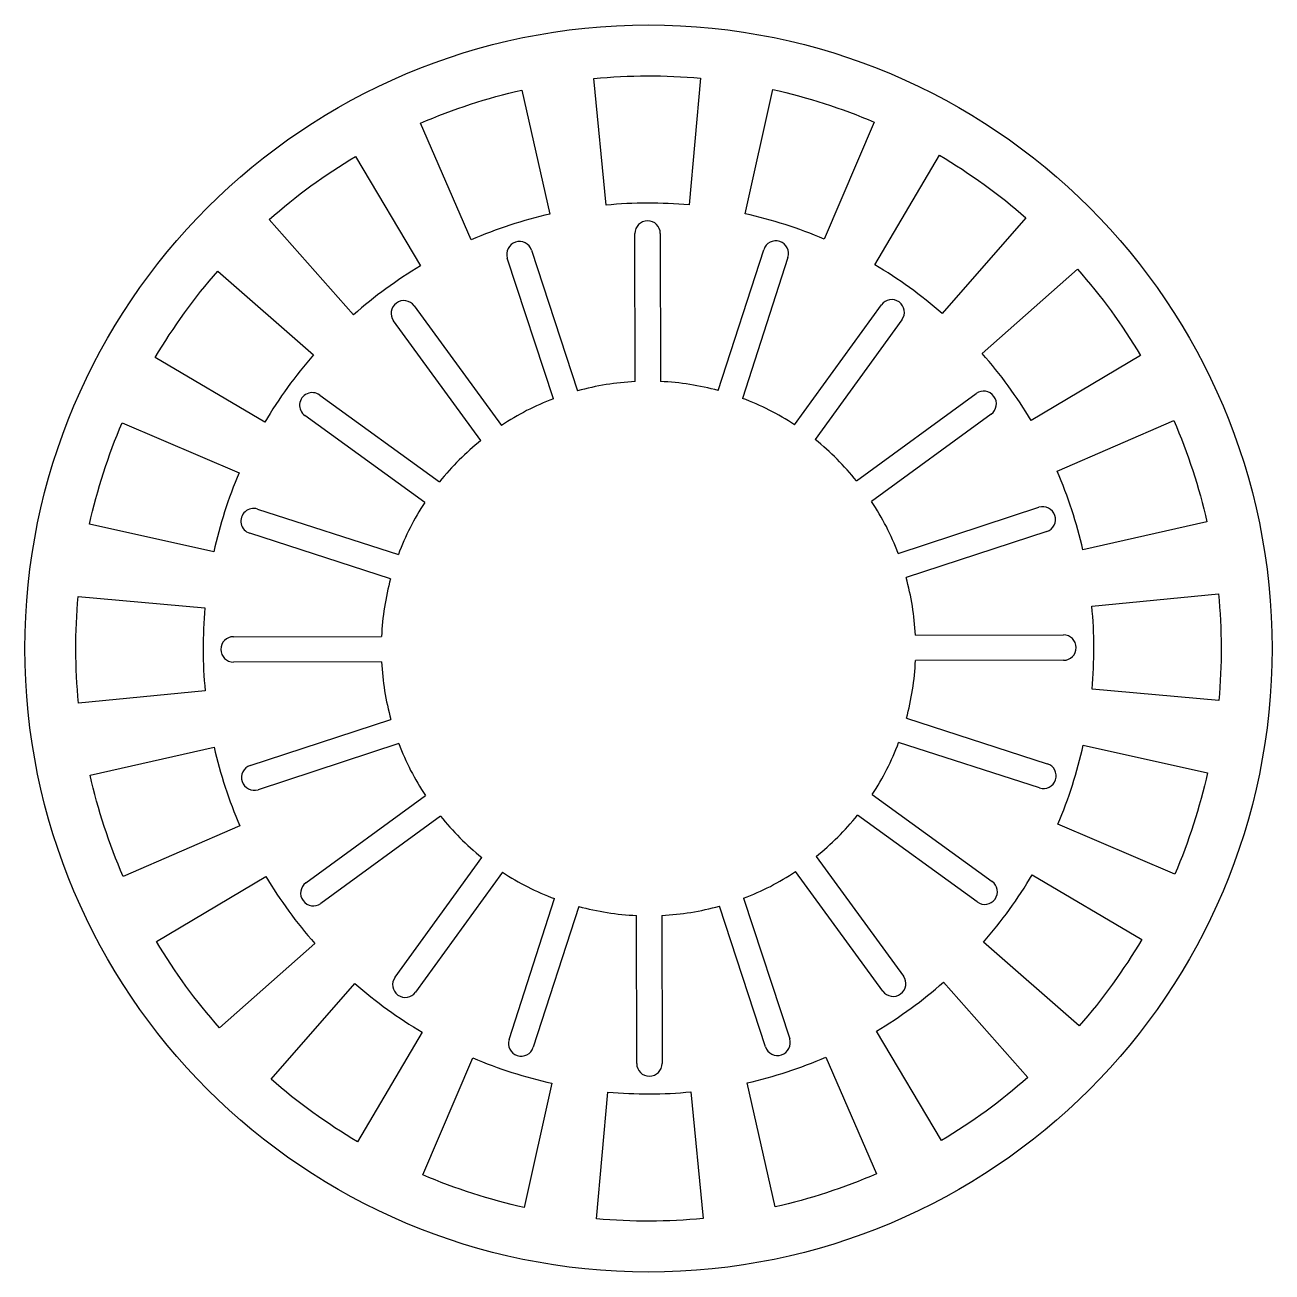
# Model space of a CAD drawing. Header units: millimetres. Extents: x -49 to 49, y -49 to 49.
import ezdxf

# ---------------------------------------------------------------- set-up
doc = ezdxf.new("R2010")
doc.units = ezdxf.units.MM
doc.layers.get('0').update_dxf_attribs({"linetype": 'CONTINUOUS'})

msp = doc.modelspace()

# ---------------------------------------------------------------- linework, layer by layer
for p, q in [((-1.046, 20.974), (-1.071, 32.604)), ((0.929, 32.608), (0.954, 20.978)), ((-7.476, 19.624), (-11.094, 30.677)), ((-9.193, 31.299), (-5.575, 20.246)), ((5.487, 20.271), (9.056, 31.339)), ((10.96, 30.725), (7.39, 19.657)), ((-18.415, 26.926), (-11.559, 17.533)), ((11.482, 17.583), (18.297, 27.006)), ((-13.174, 16.354), (-20.031, 25.747)), ((19.918, 25.834), (13.103, 16.411)), ((-25.834, 19.918), (-16.411, 13.103)), ((16.354, 13.174), (25.747, 20.031)), ((-17.583, 11.482), (-27.006, 18.297)), ((26.926, 18.415), (17.533, 11.559)), ((-30.725, 10.96), (-19.657, 7.39)), ((19.624, 7.476), (30.677, 11.094)), ((-20.271, 5.487), (-31.339, 9.056)), ((31.299, 9.193), (20.246, 5.575)), ((20.974, 1.046), (32.604, 1.071)), ((-32.608, 0.929), (-20.978, 0.954)), ((32.608, -0.929), (20.978, -0.954)), ((-20.974, -1.046), (-32.604, -1.071)), ((-31.299, -9.193), (-20.246, -5.575)), ((20.271, -5.487), (31.339, -9.056)), ((-19.624, -7.476), (-30.677, -11.094)), ((30.725, -10.96), (19.657, -7.39)), ((-26.926, -18.415), (-17.533, -11.559)), ((17.583, -11.482), (27.006, -18.297)), ((-16.354, -13.174), (-25.747, -20.031)), ((25.834, -19.918), (16.411, -13.103)), ((-19.918, -25.834), (-13.103, -16.411)), ((13.174, -16.354), (20.031, -25.747)), ((-11.482, -17.583), (-18.297, -27.006)), ((18.415, -26.926), (11.559, -17.533)), ((-10.96, -30.725), (-7.39, -19.657)), ((-5.487, -20.271), (-9.056, -31.339)), ((9.193, -31.299), (5.575, -20.246)), ((7.476, -19.624), (11.094, -30.677)), ((-0.929, -32.608), (-0.954, -20.978)), ((1.046, -20.974), (1.071, -32.604))]:
    msp.add_line(p, q)
for points in [[(-4.292, 44.795, -0.046703), (4.096, 44.813), (3.186, 34.855, 0.046703), (-3.338, 34.84)], [(-17.924, 41.276, -0.046703), (-9.952, 43.886), (-7.741, 34.133, 0.046703), (-13.941, 32.104)], [(9.76, 43.929, -0.046703), (17.744, 41.354), (13.801, 32.164, 0.046703), (7.591, 34.167)], [(-29.802, 33.717, -0.046703), (-23.027, 38.662), (-17.91, 30.071, 0.046703), (-23.179, 26.224)], [(22.857, 38.763, -0.046703), (29.654, 33.847), (23.065, 26.325, 0.046703), (17.778, 30.149)], [(-38.763, 22.857, -0.046703), (-33.847, 29.654), (-26.325, 23.065, 0.046703), (-30.149, 17.778)], [(33.717, 29.802, -0.046703), (38.662, 23.027), (30.071, 17.91, 0.046703), (26.224, 23.179)], [(-43.929, 9.76, -0.046703), (-41.354, 17.744), (-32.164, 13.801, 0.046703), (-34.167, 7.591)], [(41.276, 17.924, -0.046703), (43.886, 9.952), (34.133, 7.741, 0.046703), (32.104, 13.941)], [(-44.795, -4.292, -0.046703), (-44.813, 4.096), (-34.855, 3.186, 0.046703), (-34.84, -3.338)], [(44.795, 4.292, -0.046703), (44.813, -4.096), (34.855, -3.186, 0.046703), (34.84, 3.338)], [(-41.276, -17.924, -0.046703), (-43.886, -9.952), (-34.133, -7.741, 0.046703), (-32.104, -13.941)], [(43.929, -9.76, -0.046703), (41.354, -17.744), (32.164, -13.801, 0.046703), (34.167, -7.591)], [(-33.717, -29.802, -0.046703), (-38.662, -23.027), (-30.071, -17.91, 0.046703), (-26.224, -23.179)], [(38.763, -22.857, -0.046703), (33.847, -29.654), (26.325, -23.065, 0.046703), (30.149, -17.778)], [(-22.857, -38.763, -0.046703), (-29.654, -33.847), (-23.065, -26.325, 0.046703), (-17.778, -30.149)], [(29.802, -33.717, -0.046703), (23.027, -38.662), (17.91, -30.071, 0.046703), (23.179, -26.224)], [(-9.76, -43.929, -0.046703), (-17.744, -41.354), (-13.801, -32.164, 0.046703), (-7.591, -34.167)], [(17.924, -41.276, -0.046703), (9.952, -43.886), (7.741, -34.133, 0.046703), (13.941, -32.104)], [(4.292, -44.795, -0.046703), (-4.096, -44.813), (-3.186, -34.855, 0.046703), (3.338, -34.84)]]:
    msp.add_lwpolyline(points, format="xyb", close=True)
msp.add_circle((0, 0), 49)
for centre, radius, start, end in [((-0.071, 32.606), 1, 0.12521, 180.12521), ((-10.143, 30.988), 1, 18.12521, 198.12521), ((10.008, 31.032), 1, -17.87479, 162.12521), ((-19.223, 26.337), 1, 36.12521, 216.12521), ((19.108, 26.42), 1, -35.87479, 144.12521), ((0, 0), 21, 92.85461, 105.3958), ((0, 0), 21, 74.85461, 87.3958), ((-26.42, 19.108), 1, 54.12521, 234.12521), ((0, 0), 21, 110.85461, 123.3958), ((0, 0), 21, 56.85461, 69.3958), ((26.337, 19.223), 1, -53.87479, 126.12521), ((0, 0), 21, 128.85461, 141.3958), ((0, 0), 21, 38.85461, 51.3958), ((-31.032, 10.008), 1, 72.12521, 252.12521), ((0, 0), 21, 146.85461, 159.3958), ((0, 0), 21, 20.85461, 33.3958), ((30.988, 10.143), 1, -71.87479, 108.12521), ((0, 0), 21, 164.85461, 177.3958), ((0, 0), 21, 2.85461, 15.3958), ((32.606, 0.071), 1, -89.87479, 90.12521), ((-32.606, -0.071), 1, 90.12521, 270.12521), ((0, 0), 21, 344.85461, 357.3958), ((0, 0), 21, 182.85461, 195.3958), ((0, 0), 21, 200.85461, 213.3958), ((0, 0), 21, 326.85461, 339.3958), ((-30.988, -10.143), 1, 108.12521, 288.12521), ((31.032, -10.008), 1, -107.87479, 72.12521), ((0, 0), 21, 218.85461, 231.3958), ((0, 0), 21, 308.85461, 321.3958), ((0, 0), 21, 236.85461, 249.3958), ((0, 0), 21, 290.85461, 303.3958), ((-26.337, -19.223), 1, 126.12521, 306.12521), ((26.42, -19.108), 1, -125.87479, 54.12521), ((0, 0), 21, 254.85461, 267.3958), ((0, 0), 21, 272.85461, 285.3958), ((-19.108, -26.42), 1, 144.12521, 324.12521), ((19.223, -26.337), 1, -143.87479, 36.12521), ((-10.008, -31.032), 1, 162.12521, 342.12521), ((10.143, -30.988), 1, -161.87479, 18.12521), ((0.071, -32.606), 1, -179.87479, 0.12521)]:
    msp.add_arc(centre, radius, start, end)

doc.saveas('drawing.dxf')
